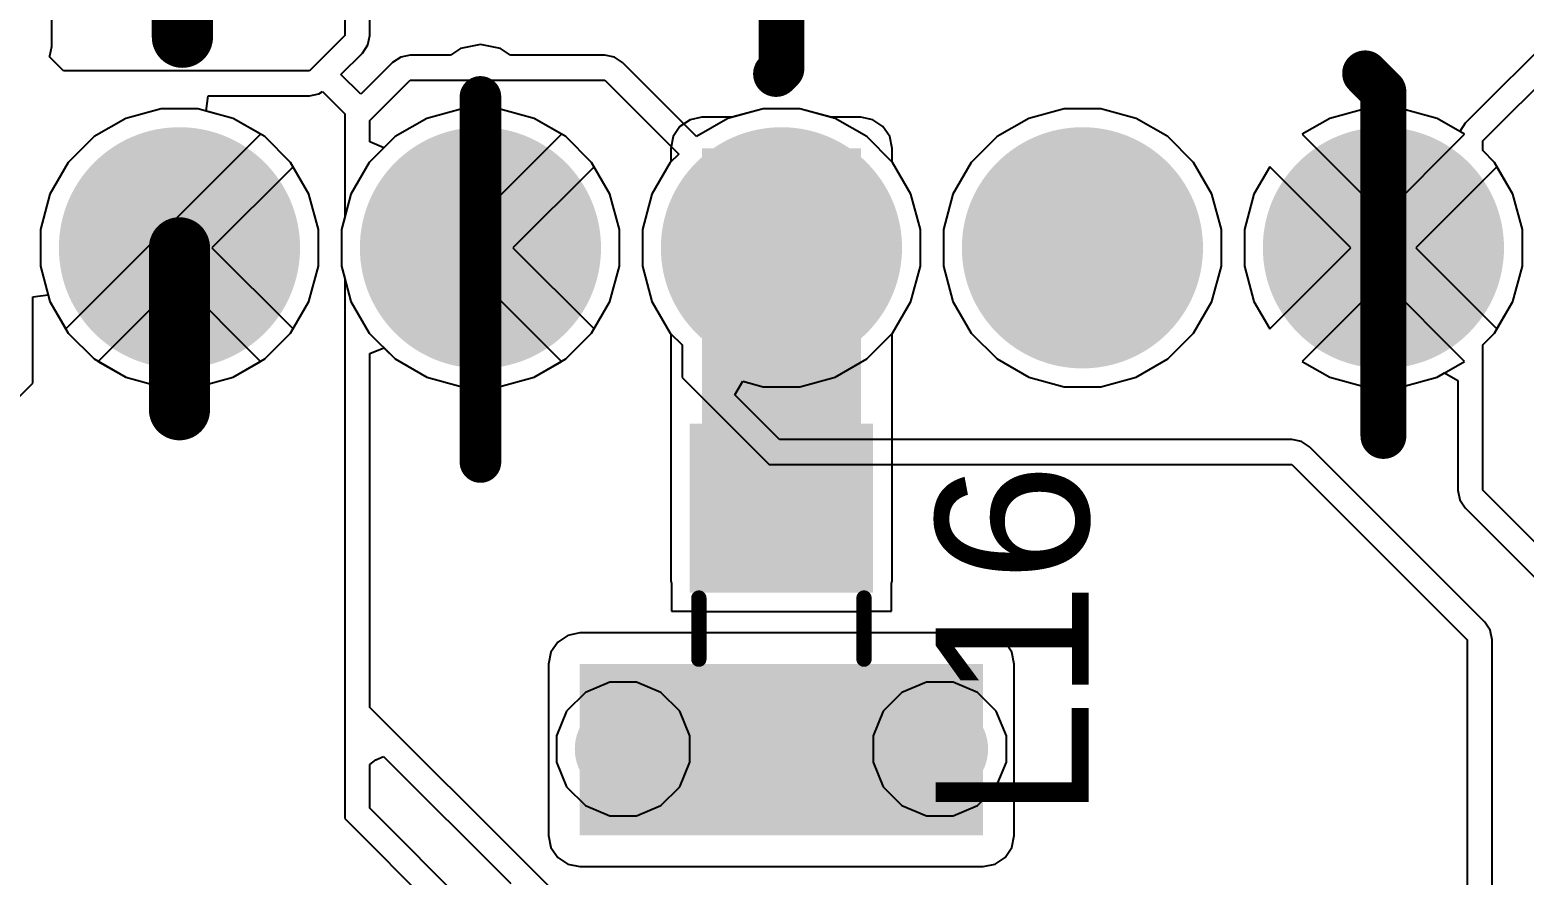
# Model space of a CAD drawing. Header units: millimetres. Extents: x 0 to 6.84, y 0 to 5.18.
# Drawn here: x 4.827 to 5.3156, y 4.098 to 4.3744 of the extents above; entities that cross this region are included whole.
import ezdxf

# ---------------------------------------------------------------- set-up
doc = ezdxf.new("R2010")
doc.units = ezdxf.units.MM
doc.header["$MEASUREMENT"] = 0
for name, color, linetype in [('BottomLayer', 5, 'Continuous'), ('BottomSolder', 6, 'Continuous'), ('MultiLayer', 9, 'Continuous'), ('PadHoleLayer', 156, 'Continuous'), ('TopLayer', 1, 'Continuous'), ('TopOverlay', 2, 'Continuous'), ('TopPaste', 8, 'Continuous'), ('TopSolder', 216, 'Continuous'), ('ViaHoleLayer', 16, 'Continuous')]:
    doc.layers.add(name, color=color, linetype=linetype)
doc.styles.add('Arial', font='', dxfattribs={"height": 0.2})
doc.styles.get('Arial').set_extended_font_data('Arial')

# ---------------------------------------------------------------- blocks, each defined once
blk = doc.blocks.new('I___0805_67')
at = {"layer": 'TopLayer'}
for points in [[(-0.06299205, 0.02598425), (-0.01574795, 0.02598425), (-0.01574795, -0.02598425), (-0.06299205, -0.02598425)], [(0.01574815, 0.02598425), (0.06299225, 0.02598425), (0.06299225, -0.02598425), (0.01574815, -0.02598425)]]:
    blk.add_hatch(color=1, dxfattribs=at).paths.add_polyline_path(points)
at = {"layer": 'TopPaste'}
for points in [[(-0.06299205, 0.02598425), (-0.01574795, 0.02598425), (-0.01574795, -0.02598425), (-0.06299205, -0.02598425)], [(0.01574815, 0.02598425), (0.06299225, 0.02598425), (0.06299225, -0.02598425), (0.01574815, -0.02598425)]]:
    blk.add_hatch(color=8, dxfattribs=at).paths.add_polyline_path(points)
at = {"layer": 'TopSolder'}
for points in [[(-0.06699205, 0.02998425), (-0.01174795, 0.02998425), (-0.01174795, -0.02998425), (-0.06699205, -0.02998425)], [(0.01174815, 0.02998425), (0.06699225, 0.02998425), (0.06699225, -0.02998425), (0.01174815, -0.02998425)]]:
    blk.add_hatch(color=216, dxfattribs=at).paths.add_polyline_path(points)
at = {"layer": 'TopOverlay', "const_width": 0.005}
for points in [[(-0.01, 0.027), (0.01, 0.027)], [(-0.01, -0.027), (0.01, -0.027)]]:
    blk.add_lwpolyline(points, dxfattribs=at)
at = {"layer": 'TopOverlay', "const_width": 0.0025}
for points in [[(-0.01125, 0.027, 1), (-0.00875, 0.027, 1)], [(0.00875, 0.027, 1), (0.01125, 0.027, 1)], [(-0.01125, -0.027, 1), (-0.00875, -0.027, 1)], [(0.00875, -0.027, 1), (0.01125, -0.027, 1)]]:
    blk.add_lwpolyline(points, format="xyb", close=True, dxfattribs=at)
blk = doc.blocks.new('MX23A18NF1_68')
at = {"layer": 'BottomLayer'}
h = blk.add_hatch(color=5, dxfattribs=at)
edge = h.paths.add_edge_path()
edge.add_arc((-0.8070866, 0.1771654), 0.035433, 0, 360)
h = blk.add_hatch(color=5, dxfattribs=at)
edge = h.paths.add_edge_path()
edge.add_arc((-0.7086614, 0.1771654), 0.035433, 0, 360)
h = blk.add_hatch(color=5, dxfattribs=at)
edge = h.paths.add_edge_path()
edge.add_arc((-0.6102362, 0.1771654), 0.035433, 0, 360)
h = blk.add_hatch(color=5, dxfattribs=at)
edge = h.paths.add_edge_path()
edge.add_arc((-0.511811, 0.1771654), 0.035433, 0, 360)
h = blk.add_hatch(color=5, dxfattribs=at)
edge = h.paths.add_edge_path()
edge.add_arc((-0.4133858, 0.1771654), 0.035433, 0, 360)
at = {"layer": 'BottomSolder'}
h = blk.add_hatch(color=6, dxfattribs=at)
edge = h.paths.add_edge_path()
edge.add_arc((-0.8070866, 0.1771654), 0.039433, 0, 360)
h = blk.add_hatch(color=6, dxfattribs=at)
edge = h.paths.add_edge_path()
edge.add_arc((-0.7086614, 0.1771654), 0.039433, 0, 360)
h = blk.add_hatch(color=6, dxfattribs=at)
edge = h.paths.add_edge_path()
edge.add_arc((-0.6102362, 0.1771654), 0.039433, 0, 360)
h = blk.add_hatch(color=6, dxfattribs=at)
edge = h.paths.add_edge_path()
edge.add_arc((-0.511811, 0.1771654), 0.039433, 0, 360)
h = blk.add_hatch(color=6, dxfattribs=at)
edge = h.paths.add_edge_path()
edge.add_arc((-0.4133858, 0.1771654), 0.039433, 0, 360)
at = {"layer": 'MultiLayer'}
h = blk.add_hatch(color=9, dxfattribs=at)
edge = h.paths.add_edge_path()
edge.add_arc((-0.8070866, 0.1771654), 0.035433, 0, 360)
h = blk.add_hatch(color=9, dxfattribs=at)
edge = h.paths.add_edge_path()
edge.add_arc((-0.7086614, 0.1771654), 0.035433, 0, 360)
h = blk.add_hatch(color=9, dxfattribs=at)
edge = h.paths.add_edge_path()
edge.add_arc((-0.6102362, 0.1771654), 0.035433, 0, 360)
h = blk.add_hatch(color=9, dxfattribs=at)
edge = h.paths.add_edge_path()
edge.add_arc((-0.511811, 0.1771654), 0.035433, 0, 360)
h = blk.add_hatch(color=9, dxfattribs=at)
edge = h.paths.add_edge_path()
edge.add_arc((-0.4133858, 0.1771654), 0.035433, 0, 360)
at = {"layer": 'PadHoleLayer'}
h = blk.add_hatch(color=156, dxfattribs=at)
edge = h.paths.add_edge_path()
edge.add_arc((-0.8070866, 0.1771654), 0.0216535, 0, 360)
h = blk.add_hatch(color=156, dxfattribs=at)
edge = h.paths.add_edge_path()
edge.add_arc((-0.7086614, 0.1771654), 0.0216535, 0, 360)
h = blk.add_hatch(color=156, dxfattribs=at)
edge = h.paths.add_edge_path()
edge.add_arc((-0.6102362, 0.1771654), 0.0216535, 0, 360)
h = blk.add_hatch(color=156, dxfattribs=at)
edge = h.paths.add_edge_path()
edge.add_arc((-0.511811, 0.1771654), 0.0216535, 0, 360)
h = blk.add_hatch(color=156, dxfattribs=at)
edge = h.paths.add_edge_path()
edge.add_arc((-0.4133858, 0.1771654), 0.0216535, 0, 360)
at = {"layer": 'TopLayer'}
h = blk.add_hatch(color=1, dxfattribs=at)
edge = h.paths.add_edge_path()
edge.add_arc((-0.8070866, 0.1771654), 0.035433, 0, 360)
h = blk.add_hatch(color=1, dxfattribs=at)
edge = h.paths.add_edge_path()
edge.add_arc((-0.7086614, 0.1771654), 0.035433, 0, 360)
h = blk.add_hatch(color=1, dxfattribs=at)
edge = h.paths.add_edge_path()
edge.add_arc((-0.6102362, 0.1771654), 0.035433, 0, 360)
h = blk.add_hatch(color=1, dxfattribs=at)
edge = h.paths.add_edge_path()
edge.add_arc((-0.511811, 0.1771654), 0.035433, 0, 360)
h = blk.add_hatch(color=1, dxfattribs=at)
edge = h.paths.add_edge_path()
edge.add_arc((-0.4133858, 0.1771654), 0.035433, 0, 360)
at = {"layer": 'TopSolder'}
h = blk.add_hatch(color=216, dxfattribs=at)
edge = h.paths.add_edge_path()
edge.add_arc((-0.8070866, 0.1771654), 0.039433, 0, 360)
h = blk.add_hatch(color=216, dxfattribs=at)
edge = h.paths.add_edge_path()
edge.add_arc((-0.7086614, 0.1771654), 0.039433, 0, 360)
h = blk.add_hatch(color=216, dxfattribs=at)
edge = h.paths.add_edge_path()
edge.add_arc((-0.6102362, 0.1771654), 0.039433, 0, 360)
h = blk.add_hatch(color=216, dxfattribs=at)
edge = h.paths.add_edge_path()
edge.add_arc((-0.511811, 0.1771654), 0.039433, 0, 360)
h = blk.add_hatch(color=216, dxfattribs=at)
edge = h.paths.add_edge_path()
edge.add_arc((-0.4133858, 0.1771654), 0.039433, 0, 360)

msp = doc.modelspace()

# ---------------------------------------------------------------- hatches: boundary and pattern name
at = {"layer": 'BottomLayer'}
h = msp.add_hatch(color=5, dxfattribs=at)
edge = h.paths.add_edge_path()
edge.add_arc((5.0210005, 4.1392603), 0.011811, 0, 360)
h = msp.add_hatch(color=5, dxfattribs=at)
edge = h.paths.add_edge_path()
edge.add_arc((5.1245281, 4.1392603), 0.011811, 0, 360)
at = {"layer": 'BottomSolder'}
h = msp.add_hatch(color=6, dxfattribs=at)
edge = h.paths.add_edge_path()
edge.add_arc((5.0210005, 4.1392603), 0.015811, 0, 360)
h = msp.add_hatch(color=6, dxfattribs=at)
edge = h.paths.add_edge_path()
edge.add_arc((5.1245281, 4.1392603), 0.015811, 0, 360)
at = {"layer": 'TopLayer'}
for points in [[(5.04678, 4.1943784), (5.0987486, 4.1943784), (5.0987486, 4.3356304), (5.04678, 4.3356304)], [(5.0068194, 4.1110005), (5.1387092, 4.1110005), (5.1387092, 4.1670005), (5.0068194, 4.1670005)]]:
    msp.add_hatch(color=1, dxfattribs=at).paths.add_polyline_path(points)
h = msp.add_hatch(color=1, dxfattribs=at)
edge = h.paths.add_edge_path()
edge.add_arc((5.0210005, 4.1392603), 0.011811, 0, 360)
h = msp.add_hatch(color=1, dxfattribs=at)
edge = h.paths.add_edge_path()
edge.add_arc((5.1245281, 4.1392603), 0.011811, 0, 360)
at = {"layer": 'TopSolder'}
h = msp.add_hatch(color=216, dxfattribs=at)
edge = h.paths.add_edge_path()
edge.add_arc((5.0210005, 4.1392603), 0.015811, 0, 360)
h = msp.add_hatch(color=216, dxfattribs=at)
edge = h.paths.add_edge_path()
edge.add_arc((5.1245281, 4.1392603), 0.015811, 0, 360)
at = {"layer": 'ViaHoleLayer'}
h = msp.add_hatch(color=16, dxfattribs=at)
edge = h.paths.add_edge_path()
edge.add_arc((5.0210005, 4.1392603), 0.0059055, 0, 360)
h = msp.add_hatch(color=16, dxfattribs=at)
edge = h.paths.add_edge_path()
edge.add_arc((5.1245281, 4.1392603), 0.0059055, 0, 360)

# ---------------------------------------------------------------- linework, layer by layer
at = {"layer": 'BottomLayer'}
for p, q in [((4.93, 4.4111965), (4.93, 4.3726058)), ((4.8341567, 4.3690005), (4.8341567, 4.3930608)), ((4.9381567, 4.3726063), (4.9381567, 4.386658)), ((5.3312321, 4.3787674), (5.2963273, 4.3438627)), ((4.8335358, 4.3658785), (4.8341568, 4.369)), ((4.8341568, 4.369), (4.8341567, 4.3690005)), ((4.93, 4.3726058), (4.9183942, 4.361)), ((4.9357677, 4.3668381), (4.9375358, 4.3694843)), ((4.9375358, 4.3694843), (4.9381568, 4.3726058)), ((4.9381568, 4.3726058), (4.9381567, 4.3726063)), ((4.9677837, 4.3683251), (4.9645384, 4.3661567)), ((4.9743387, 4.369629), (4.9677837, 4.3683251)), ((4.9808937, 4.3683251), (4.9743387, 4.369629)), ((4.984139, 4.3661567), (4.9808937, 4.3683251)), ((5.302095, 4.338095), (5.337, 4.373)), ((4.8333699, 4.3656301), (4.8335358, 4.3658785)), ((4.838, 4.361), (4.8333699, 4.3656301)), ((4.9287324, 4.3598028), (4.9357677, 4.3668381)), ((4.9456042, 4.3637674), (4.9351859, 4.3533492)), ((4.9456044, 4.3637677), (4.9456042, 4.3637674)), ((4.9482507, 4.3655358), (4.9456044, 4.3637677)), ((4.9513721, 4.3661568), (4.9482507, 4.3655358)), ((4.9513726, 4.3661567), (4.9513721, 4.3661568)), ((4.9645384, 4.3661567), (4.9513726, 4.3661567)), ((5.0149995, 4.3661567), (4.984139, 4.3661567)), ((5.015, 4.3661568), (5.0149995, 4.3661567)), ((5.0181215, 4.3655358), (5.015, 4.3661568)), ((5.0207677, 4.3637677), (5.0181215, 4.3655358)), ((5.0449484, 4.3395869), (5.0207677, 4.3637677)), ((4.9183942, 4.361), (4.838, 4.361)), ((4.9351859, 4.3533492), (4.9287324, 4.3598028)), ((4.9215156, 4.3534642), (4.9227266, 4.3542733)), ((4.9227266, 4.3542733), (4.9299998, 4.347)), ((4.9381565, 4.3447844), (4.9513721, 4.358)), ((4.9513721, 4.358), (5.015, 4.358)), ((5.015, 4.358), (5.0391811, 4.3338189)), ((4.8846563, 4.3478433), (4.8853146, 4.3528433)), ((4.8853146, 4.3528433), (4.9183942, 4.3528433)), ((4.9183942, 4.3528433), (4.9215156, 4.3534642)), ((4.8934504, 4.3454869), (4.8846563, 4.3478433)), ((4.9024493, 4.3402913), (4.8934504, 4.3454869)), ((4.9299998, 4.347), (4.9299998, 4.3132133)), ((4.9381565, 4.3377523), (4.9381565, 4.3447844)), ((4.9568026, 4.3454869), (4.9464426, 4.3395055)), ((4.9683577, 4.3485831), (4.9568026, 4.3454869)), ((4.9803205, 4.3485831), (4.9683577, 4.3485831)), ((4.9918756, 4.3454869), (4.9803205, 4.3485831)), ((5.000874, 4.3402916), (4.9918756, 4.3454869)), ((5.0552278, 4.3454869), (5.0449653, 4.3395618)), ((5.0667829, 4.3485831), (5.0552278, 4.3454869)), ((5.0787457, 4.3485831), (5.0667829, 4.3485831)), ((5.0903008, 4.3454869), (5.0787457, 4.3485831)), ((5.1006608, 4.3395055), (5.0903008, 4.3454869)), ((5.153653, 4.3454869), (5.143293, 4.3395055)), ((5.1652081, 4.3485831), (5.153653, 4.3454869)), ((5.1771709, 4.3485831), (5.1652081, 4.3485831)), ((5.188726, 4.3454869), (5.1771709, 4.3485831)), ((5.199086, 4.3395055), (5.188726, 4.3454869)), ((5.2520782, 4.3454869), (5.2430797, 4.3402916)), ((5.2636333, 4.3485831), (5.2520782, 4.3454869)), ((5.2755961, 4.3485831), (5.2636333, 4.3485831)), ((5.2871512, 4.3454869), (5.2755961, 4.3485831)), ((5.2945527, 4.3412136), (5.2871512, 4.3454869)), ((4.870611, 4.308453), (4.9024493, 4.3402913)), ((4.9464426, 4.3395055), (4.9427759, 4.3358388)), ((4.9690354, 4.308453), (5.000874, 4.3402916)), ((5.0449487, 4.3395867), (5.0449484, 4.3395869)), ((5.0449653, 4.3395618), (5.0449487, 4.3395867)), ((5.1091197, 4.3310466), (5.1006608, 4.3395055)), ((5.143293, 4.3395055), (5.1348341, 4.3310466)), ((5.2075449, 4.3310466), (5.199086, 4.3395055)), ((5.2430797, 4.3402916), (5.2749184, 4.308453)), ((5.2945592, 4.3412166), (5.2945527, 4.3412136)), ((5.2963273, 4.3438627), (5.2945592, 4.3412166)), ((4.9427759, 4.3358388), (4.9381565, 4.3377523)), ((5.302095, 4.3349217), (5.302095, 4.338095)), ((5.3059701, 4.3310466), (5.302095, 4.3349217)), ((4.9130557, 4.3296845), (4.8865209, 4.3031497)), ((4.9182507, 4.3206866), (4.9130557, 4.3296845)), ((5.0114806, 4.329685), (4.9849453, 4.3031497)), ((5.0166759, 4.3206866), (5.0114806, 4.329685)), ((5.0364089, 4.3310466), (5.0304275, 4.3206866)), ((5.0391811, 4.3338189), (5.0364089, 4.3310466)), ((5.1151011, 4.3206866), (5.1091197, 4.3310466)), ((5.1348341, 4.3310466), (5.1288527, 4.3206866)), ((5.2135263, 4.3206866), (5.2075449, 4.3310466)), ((5.2324731, 4.329685), (5.2272779, 4.3206866)), ((5.2590085, 4.3031497), (5.2324731, 4.329685)), ((5.3119515, 4.3206866), (5.3059701, 4.3310466)), ((4.9213469, 4.3091315), (4.9182507, 4.3206866)), ((5.0197721, 4.3091315), (5.0166759, 4.3206866)), ((5.0304275, 4.3206866), (5.0273313, 4.3091315)), ((5.1181973, 4.3091315), (5.1151011, 4.3206866)), ((5.1288527, 4.3206866), (5.1257565, 4.3091315)), ((5.2166225, 4.3091315), (5.2135263, 4.3206866)), ((5.2272779, 4.3206866), (5.2241817, 4.3091315)), ((5.3150477, 4.3091315), (5.3119515, 4.3206866)), ((4.9299998, 4.3132133), (4.9289061, 4.3091315)), ((4.8387727, 4.2766147), (4.870611, 4.308453)), ((4.9213469, 4.2971687), (4.9213469, 4.3091315)), ((4.9289061, 4.3091315), (4.9289061, 4.2971687)), ((4.9743387, 4.3031497), (4.9690354, 4.308453)), ((5.0197721, 4.2971687), (5.0197721, 4.3091315)), ((5.0273313, 4.3091315), (5.0273313, 4.2971687)), ((5.1181973, 4.2971687), (5.1181973, 4.3091315)), ((5.1257565, 4.3091315), (5.1257565, 4.2971687)), ((5.2166225, 4.2971687), (5.2166225, 4.3091315)), ((5.2241817, 4.3091315), (5.2241817, 4.2971687)), ((5.2749184, 4.308453), (5.2696151, 4.3031497)), ((5.3150477, 4.2971687), (5.3150477, 4.3091315)), ((4.8865209, 4.3031497), (4.9130554, 4.2766151)), ((4.9690354, 4.2978464), (4.9743387, 4.3031497)), ((4.9849453, 4.3031497), (5.0114803, 4.2766146)), ((5.2324735, 4.2766147), (5.2590085, 4.3031497)), ((5.2696151, 4.3031497), (5.2749184, 4.2978464)), ((4.9182507, 4.2856136), (4.9213469, 4.2971687)), ((4.9289061, 4.2971687), (4.9299998, 4.2930869)), ((5.0008735, 4.2660083), (4.9690354, 4.2978464)), ((5.0166759, 4.2856136), (5.0197721, 4.2971687)), ((5.0273313, 4.2971687), (5.0304275, 4.2856136)), ((5.1151011, 4.2856136), (5.1181973, 4.2971687)), ((5.1257565, 4.2971687), (5.1288527, 4.2856136)), ((5.2135263, 4.2856136), (5.2166225, 4.2971687)), ((5.2241817, 4.2971687), (5.2272779, 4.2856136)), ((5.2749184, 4.2978464), (5.2430803, 4.2660083)), ((5.3119515, 4.2856136), (5.3150477, 4.2971687)), ((4.8759143, 4.2925431), (4.8493795, 4.2660083)), ((4.9024488, 4.2660086), (4.8759143, 4.2925431)), ((4.9299998, 4.2930869), (4.9299999, 4.1349218)), ((4.828, 4.287109), (4.833, 4.2877673)), ((4.828, 4.2588982), (4.828, 4.287109)), ((4.833, 4.2877673), (4.8335771, 4.2856136)), ((4.8335771, 4.2856136), (4.8387727, 4.2766147)), ((4.9130554, 4.2766151), (4.9182507, 4.2856136)), ((5.0114803, 4.2766146), (5.0166759, 4.2856136)), ((5.0304275, 4.2856136), (5.0364089, 4.2752536)), ((5.1091197, 4.2752536), (5.1151011, 4.2856136)), ((5.1288527, 4.2856136), (5.1348341, 4.2752536)), ((5.2075449, 4.2752536), (5.2135263, 4.2856136)), ((5.2272779, 4.2856136), (5.2324735, 4.2766147)), ((5.3059701, 4.2752536), (5.3119515, 4.2856136)), ((5.0364089, 4.2752536), (5.040284, 4.2713785)), ((5.040284, 4.2713785), (5.040284, 4.2607159)), ((5.1006608, 4.2667947), (5.1091197, 4.2752536)), ((5.1348341, 4.2752536), (5.143293, 4.2667947)), ((5.199086, 4.2667947), (5.2075449, 4.2752536)), ((5.302095, 4.2713785), (5.3059701, 4.2752536)), ((5.302095, 4.2239049), (5.302095, 4.2713785)), ((4.8493795, 4.2660083), (4.8583774, 4.2608133)), ((4.8934504, 4.2608133), (4.9024488, 4.2660086)), ((4.9381565, 4.2685479), (4.942776, 4.2704613)), ((4.9381566, 4.1528434), (4.9381565, 4.2685479)), ((4.942776, 4.2704613), (4.9464426, 4.2667947)), ((4.9464426, 4.2667947), (4.9568026, 4.2608133)), ((4.9918756, 4.2608133), (5.0008735, 4.2660083)), ((5.0903008, 4.2608133), (5.1006608, 4.2667947)), ((5.143293, 4.2667947), (5.153653, 4.2608133)), ((5.188726, 4.2608133), (5.199086, 4.2667947)), ((5.2430803, 4.2660083), (5.2520782, 4.2608133)), ((4.8583774, 4.2608133), (4.8699325, 4.2577171)), ((4.8818953, 4.2577171), (4.8934504, 4.2608133)), ((4.9568026, 4.2608133), (4.9683577, 4.2577171)), ((4.9803205, 4.2577171), (4.9918756, 4.2608133)), ((5.0787457, 4.2577171), (5.0903008, 4.2608133)), ((5.153653, 4.2608133), (5.1652081, 4.2577171)), ((5.1771709, 4.2577171), (5.188726, 4.2608133)), ((5.2520782, 4.2608133), (5.2636333, 4.2577171)), ((5.2755961, 4.2577171), (5.2871512, 4.2608133)), ((5.2871512, 4.2608133), (5.2896081, 4.2622318)), ((5.2896081, 4.2622318), (5.2939383, 4.2597318)), ((4.7450084, 4.1759066), (4.828, 4.2588982)), ((4.8699325, 4.2577171), (4.8818953, 4.2577171)), ((4.9683577, 4.2577171), (4.9803205, 4.2577171)), ((5.040284, 4.2607159), (5.068716, 4.2322839)), ((5.0575099, 4.2550254), (5.0600981, 4.2595083)), ((5.0600981, 4.2595083), (5.0667829, 4.2577171)), ((5.0667829, 4.2577171), (5.0787457, 4.2577171)), ((5.1652081, 4.2577171), (5.1771709, 4.2577171)), ((5.2636333, 4.2577171), (5.2755961, 4.2577171)), ((5.2939383, 4.2597318), (5.2939383, 4.2239054)), ((5.0720946, 4.2404406), (5.0575099, 4.2550254)), ((5.2397155, 4.2404406), (5.0720946, 4.2404406)), ((5.239716, 4.2404407), (5.2397155, 4.2404406)), ((5.2428374, 4.2398197), (5.239716, 4.2404407)), ((5.2454837, 4.2380516), (5.2428374, 4.2398197)), ((5.3027674, 4.1807679), (5.2454837, 4.2380516)), ((5.068716, 4.2322839), (5.239716, 4.2322839)), ((5.239716, 4.2322839), (5.297, 4.175)), ((5.2939383, 4.2239054), (5.2939382, 4.2239049)), ((5.2939382, 4.2239049), (5.2945592, 4.2207835)), ((5.3516431, 4.1743568), (5.302095, 4.2239049)), ((5.2945592, 4.2207835), (5.2963273, 4.2181372)), ((5.2963273, 4.2181372), (5.3434864, 4.1709781)), ((5.3027677, 4.1807677), (5.3027674, 4.1807679)), ((5.3045358, 4.1781214), (5.3027677, 4.1807677)), ((5.3051567, 4.175), (5.3045358, 4.1781214)), ((5.297, 4.175), (5.297, 1.9949998)), ((5.3051567, 1.9950003), (5.3051567, 4.175)), ((5.016662, 4.1610713), (5.0086456, 4.1577508)), ((5.025339, 4.1610713), (5.016662, 4.1610713)), ((5.0333554, 4.1577508), (5.025339, 4.1610713)), ((5.1201896, 4.1610713), (5.1121732, 4.1577508)), ((5.1288666, 4.1610713), (5.1201896, 4.1610713)), ((5.136883, 4.1577508), (5.1288666, 4.1610713)), ((5.0086456, 4.1577508), (5.00251, 4.1516152)), ((5.039491, 4.1516152), (5.0333554, 4.1577508)), ((5.1121732, 4.1577508), (5.1060376, 4.1516152)), ((5.1430186, 4.1516152), (5.136883, 4.1577508)), ((4.99, 4.101), (4.9381566, 4.1528434)), ((5.00251, 4.1516152), (4.9991895, 4.1435988)), ((5.0428115, 4.1435988), (5.039491, 4.1516152)), ((5.1060376, 4.1516152), (5.1027171, 4.1435988)), ((5.1463391, 4.1435988), (5.1430186, 4.1516152)), ((4.9991895, 4.1435988), (4.9991895, 4.1349218)), ((5.0428115, 4.1349218), (5.0428115, 4.1435988)), ((5.1027171, 4.1435988), (5.1027171, 4.1349218)), ((5.1463391, 4.1349218), (5.1463391, 4.1435988)), ((4.9299999, 4.1349218), (4.9299998, 4.116491)), ((4.9381565, 4.1198697), (4.9381566, 4.134237)), ((4.9381566, 4.134237), (4.9401423, 4.1357442)), ((4.9401423, 4.1357442), (4.9426724, 4.1367923)), ((4.9426724, 4.1367923), (4.9842323, 4.0952323)), ((4.9991895, 4.1349218), (5.00251, 4.1269054)), ((5.039491, 4.1269054), (5.0428115, 4.1349218)), ((5.1027171, 4.1349218), (5.1060376, 4.1269054)), ((5.1430186, 4.1269054), (5.1463391, 4.1349218)), ((5.00251, 4.1269054), (5.0086456, 4.1207698)), ((5.0333554, 4.1207698), (5.039491, 4.1269054)), ((5.1060376, 4.1269054), (5.1121732, 4.1207698)), ((5.136883, 4.1207698), (5.1430186, 4.1269054)), ((5.1367672, 3.921259), (4.9381565, 4.1198697)), ((5.0086456, 4.1207698), (5.016662, 4.1174493)), ((5.025339, 4.1174493), (5.0333554, 4.1207698)), ((5.1121732, 4.1207698), (5.1201896, 4.1174493)), ((5.1288666, 4.1174493), (5.136883, 4.1207698)), ((4.9299998, 4.116491), (5.1309998, 3.9154911)), ((5.016662, 4.1174493), (5.025339, 4.1174493)), ((5.1201896, 4.1174493), (5.1288666, 4.1174493)), ((5.159, 3.932), (4.99, 4.101))]:
    msp.add_line(p, q, dxfattribs=at)
for points, const_width in [([(4.8768733, 4.372), (4.8768733, 4.5090406)], 0.02), ([(4.9743387, 4.3524999), (4.9743391, 4.3524995)], 0.0136), ([(4.9743391, 4.3031501), (4.9743391, 4.3524995)], 0.0136), ([(4.8759139, 4.2502039), (4.8759139, 4.3031501)], 0.02), ([(4.9743391, 4.2331023), (4.9743391, 4.3031501)], 0.0136), ([(4.9743387, 4.2331019), (4.9743391, 4.2331023)], 0.0136)]:
    msp.add_lwpolyline(points, dxfattribs=dict(at, const_width=const_width))
for points, const_width in [([(4.8718733, 4.372, 1), (4.8818733, 4.372, 1)], 0.01), ([(4.9709387, 4.3524999, 1), (4.9777387, 4.3524999, 1)], 0.0068), ([(4.9709391, 4.3524995, 1), (4.9777391, 4.3524995, 1)], 0.0068), ([(4.9709391, 4.3524995, 1), (4.9777391, 4.3524995, 1)], 0.0068), ([(4.8709139, 4.3031501, 1), (4.8809139, 4.3031501, 1)], 0.01), ([(4.9709391, 4.3031501, 1), (4.9777391, 4.3031501, 1)], 0.0068), ([(4.9709391, 4.3031501, 1), (4.9777391, 4.3031501, 1)], 0.0068), ([(4.8709139, 4.2502039, 1), (4.8809139, 4.2502039, 1)], 0.01), ([(4.9709387, 4.2331019, 1), (4.9777387, 4.2331019, 1)], 0.0068), ([(4.9709391, 4.2331023, 1), (4.9777391, 4.2331023, 1)], 0.0068), ([(4.9709391, 4.2331023, 1), (4.9777391, 4.2331023, 1)], 0.0068)]:
    msp.add_lwpolyline(points, format="xyb", close=True, dxfattribs=dict(at, const_width=const_width))
at = {"layer": 'TopLayer'}
for p, q in [((4.8583774, 4.3454869), (4.8480174, 4.3395055)), ((4.8699325, 4.3485831), (4.8583774, 4.3454869)), ((4.8818953, 4.3485831), (4.8699325, 4.3485831)), ((4.8934504, 4.3454869), (4.8818953, 4.3485831)), ((4.9038104, 4.3395055), (4.8934504, 4.3454869)), ((4.9568026, 4.3454869), (4.9464426, 4.3395055)), ((4.9683577, 4.3485831), (4.9568026, 4.3454869)), ((4.9803205, 4.3485831), (4.9683577, 4.3485831)), ((4.9918756, 4.3454869), (4.9803205, 4.3485831)), ((5.0022356, 4.3395055), (4.9918756, 4.3454869)), ((5.0428782, 4.3450502), (5.0395704, 4.34284)), ((5.04678, 4.3458263), (5.0428782, 4.3450502)), ((5.0564944, 4.3458263), (5.04678, 4.3458263)), ((5.0667829, 4.3485831), (5.0564944, 4.3458263)), ((5.0787457, 4.3485831), (5.0667829, 4.3485831)), ((5.0890342, 4.3458263), (5.0787457, 4.3485831)), ((5.0987486, 4.3458263), (5.0890342, 4.3458263)), ((5.1026504, 4.3450502), (5.0987486, 4.3458263)), ((5.1059582, 4.34284), (5.1026504, 4.3450502)), ((5.153653, 4.3454869), (5.143293, 4.3395055)), ((5.1652081, 4.3485831), (5.153653, 4.3454869)), ((5.1771709, 4.3485831), (5.1652081, 4.3485831)), ((5.188726, 4.3454869), (5.1771709, 4.3485831)), ((5.199086, 4.3395055), (5.188726, 4.3454869)), ((5.2520782, 4.3454869), (5.2430797, 4.3402916)), ((5.2636333, 4.3485831), (5.2520782, 4.3454869)), ((5.2755961, 4.3485831), (5.2636333, 4.3485831)), ((5.2871512, 4.3454869), (5.2755961, 4.3485831)), ((5.2961501, 4.3402913), (5.2871512, 4.3454869)), ((4.8480174, 4.3395055), (4.8395585, 4.3310466)), ((4.9122693, 4.3310466), (4.9038104, 4.3395055)), ((4.9464426, 4.3395055), (4.9379837, 4.3310466)), ((5.0106945, 4.3310466), (5.0022356, 4.3395055)), ((5.0373602, 4.3395322), (5.0365841, 4.3356304)), ((5.0395704, 4.34284), (5.0373602, 4.3395322)), ((5.1081684, 4.3395322), (5.1059582, 4.34284)), ((5.1089445, 4.3356304), (5.1081684, 4.3395322)), ((5.143293, 4.3395055), (5.1348341, 4.3310466)), ((5.2075449, 4.3310466), (5.199086, 4.3395055)), ((5.2430797, 4.3402916), (5.2696151, 4.3137563)), ((5.2696151, 4.3137563), (5.2961501, 4.3402913)), ((5.0365841, 4.3356304), (5.0365841, 4.3312218)), ((5.1089445, 4.3312218), (5.1089445, 4.3356304)), ((4.8395585, 4.3310466), (4.8335771, 4.3206866)), ((4.9182507, 4.3206866), (4.9122693, 4.3310466)), ((4.9379837, 4.3310466), (4.9320023, 4.3206866)), ((5.0166759, 4.3206866), (5.0106945, 4.3310466)), ((5.0364089, 4.3310466), (5.0304275, 4.3206866)), ((5.0365841, 4.3312218), (5.0364089, 4.3310466)), ((5.1091197, 4.3310466), (5.1089445, 4.3312218)), ((5.1151011, 4.3206866), (5.1091197, 4.3310466)), ((5.1348341, 4.3310466), (5.1288527, 4.3206866)), ((5.2135263, 4.3206866), (5.2075449, 4.3310466)), ((5.2324731, 4.329685), (5.2272779, 4.3206866)), ((5.2590085, 4.3031497), (5.2324731, 4.329685)), ((5.3067565, 4.3296845), (5.2802217, 4.3031497)), ((5.3119515, 4.3206866), (5.3067565, 4.3296845)), ((4.8335771, 4.3206866), (4.8304809, 4.3091315)), ((4.9213469, 4.3091315), (4.9182507, 4.3206866)), ((4.9320023, 4.3206866), (4.9289061, 4.3091315)), ((5.0197721, 4.3091315), (5.0166759, 4.3206866)), ((5.0304275, 4.3206866), (5.0273313, 4.3091315)), ((5.1181973, 4.3091315), (5.1151011, 4.3206866)), ((5.1288527, 4.3206866), (5.1257565, 4.3091315)), ((5.2166225, 4.3091315), (5.2135263, 4.3206866)), ((5.2272779, 4.3206866), (5.2241817, 4.3091315)), ((5.3150477, 4.3091315), (5.3119515, 4.3206866)), ((4.8304809, 4.3091315), (4.8304809, 4.2971687)), ((4.9213469, 4.2971687), (4.9213469, 4.3091315)), ((4.9289061, 4.3091315), (4.9289061, 4.2971687)), ((5.0197721, 4.2971687), (5.0197721, 4.3091315)), ((5.0273313, 4.3091315), (5.0273313, 4.2971687)), ((5.1181973, 4.2971687), (5.1181973, 4.3091315)), ((5.1257565, 4.3091315), (5.1257565, 4.2971687)), ((5.2166225, 4.2971687), (5.2166225, 4.3091315)), ((5.2241817, 4.3091315), (5.2241817, 4.2971687)), ((5.3150477, 4.2971687), (5.3150477, 4.3091315)), ((5.2324735, 4.2766147), (5.2590085, 4.3031497)), ((5.2802217, 4.3031497), (5.3067562, 4.2766151)), ((4.8304809, 4.2971687), (4.8335771, 4.2856136)), ((4.9182507, 4.2856136), (4.9213469, 4.2971687)), ((4.9289061, 4.2971687), (4.9320023, 4.2856136)), ((5.0166759, 4.2856136), (5.0197721, 4.2971687)), ((5.0273313, 4.2971687), (5.0304275, 4.2856136)), ((5.1151011, 4.2856136), (5.1181973, 4.2971687)), ((5.1257565, 4.2971687), (5.1288527, 4.2856136)), ((5.2135263, 4.2856136), (5.2166225, 4.2971687)), ((5.2241817, 4.2971687), (5.2272779, 4.2856136)), ((5.3119515, 4.2856136), (5.3150477, 4.2971687)), ((5.2696151, 4.2925431), (5.2430803, 4.2660083)), ((5.2961496, 4.2660086), (5.2696151, 4.2925431)), ((4.8335771, 4.2856136), (4.8395585, 4.2752536)), ((4.9122693, 4.2752536), (4.9182507, 4.2856136)), ((4.9320023, 4.2856136), (4.9379837, 4.2752536)), ((5.0106945, 4.2752536), (5.0166759, 4.2856136)), ((5.0304275, 4.2856136), (5.0364089, 4.2752536)), ((5.1091197, 4.2752536), (5.1151011, 4.2856136)), ((5.1288527, 4.2856136), (5.1348341, 4.2752536)), ((5.2075449, 4.2752536), (5.2135263, 4.2856136)), ((5.2272779, 4.2856136), (5.2324735, 4.2766147)), ((5.3067562, 4.2766151), (5.3119515, 4.2856136)), ((4.8395585, 4.2752536), (4.8480174, 4.2667947)), ((4.9038104, 4.2667947), (4.9122693, 4.2752536)), ((4.9379837, 4.2752536), (4.9464426, 4.2667947)), ((5.0022356, 4.2667947), (5.0106945, 4.2752536)), ((5.0364089, 4.2752536), (5.0365841, 4.2750784)), ((5.0365841, 4.2750784), (5.0365841, 4.1943784)), ((5.1089445, 4.2750784), (5.1091197, 4.2752536)), ((5.1089445, 4.1943784), (5.1089445, 4.2750784)), ((5.1348341, 4.2752536), (5.143293, 4.2667947)), ((5.199086, 4.2667947), (5.2075449, 4.2752536)), ((4.8480174, 4.2667947), (4.8583774, 4.2608133)), ((4.8934504, 4.2608133), (4.9038104, 4.2667947)), ((4.9464426, 4.2667947), (4.9568026, 4.2608133)), ((4.9918756, 4.2608133), (5.0022356, 4.2667947)), ((5.143293, 4.2667947), (5.153653, 4.2608133)), ((5.188726, 4.2608133), (5.199086, 4.2667947)), ((5.2430803, 4.2660083), (5.2520782, 4.2608133)), ((5.2871512, 4.2608133), (5.2961496, 4.2660086)), ((4.8583774, 4.2608133), (4.8699325, 4.2577171)), ((4.8818953, 4.2577171), (4.8934504, 4.2608133)), ((4.9568026, 4.2608133), (4.9683577, 4.2577171)), ((4.9803205, 4.2577171), (4.9918756, 4.2608133)), ((5.153653, 4.2608133), (5.1652081, 4.2577171)), ((5.1771709, 4.2577171), (5.188726, 4.2608133)), ((5.2520782, 4.2608133), (5.2636333, 4.2577171)), ((5.2755961, 4.2577171), (5.2871512, 4.2608133)), ((4.8699325, 4.2577171), (4.8818953, 4.2577171)), ((4.9683577, 4.2577171), (4.9803205, 4.2577171)), ((5.1652081, 4.2577171), (5.1771709, 4.2577171)), ((5.2636333, 4.2577171), (5.2755961, 4.2577171)), ((5.0365841, 4.1943784), (5.0367801, 4.193393)), ((5.0367801, 4.193393), (5.0367801, 4.1843785)), ((5.1087485, 4.193393), (5.1089445, 4.1943784)), ((5.1087485, 4.1843785), (5.1087485, 4.193393)), ((5.0367801, 4.1843785), (5.0457946, 4.1843785)), ((5.0457946, 4.1843785), (5.04678, 4.1841825)), ((5.04678, 4.1841825), (5.0987486, 4.1841825)), ((5.0987486, 4.1841825), (5.099734, 4.1843785)), ((5.099734, 4.1843785), (5.1087485, 4.1843785)), ((4.9996098, 4.1742101), (4.9973996, 4.1709023)), ((5.0029176, 4.1764203), (4.9996098, 4.1742101)), ((5.0068194, 4.1771964), (5.0029176, 4.1764203)), ((5.1387092, 4.1771964), (5.0068194, 4.1771964)), ((5.142611, 4.1764203), (5.1387092, 4.1771964)), ((5.1459188, 4.1742101), (5.142611, 4.1764203)), ((5.148129, 4.1709023), (5.1459188, 4.1742101)), ((4.9973996, 4.1709023), (4.9966235, 4.1670005)), ((5.1489051, 4.1670005), (5.148129, 4.1709023)), ((4.9966235, 4.1670005), (4.9966235, 4.1110005)), ((5.1489051, 4.1110005), (5.1489051, 4.1670005)), ((4.9966235, 4.1110005), (4.9973996, 4.1070987)), ((5.148129, 4.1070987), (5.1489051, 4.1110005)), ((4.9973996, 4.1070987), (4.9996098, 4.1037909)), ((5.1459188, 4.1037909), (5.148129, 4.1070987)), ((4.9996098, 4.1037909), (5.0029176, 4.1015807)), ((5.0029176, 4.1015807), (5.0068194, 4.1008046)), ((5.0068194, 4.1008046), (5.1387092, 4.1008046)), ((5.1387092, 4.1008046), (5.142611, 4.1015807)), ((5.142611, 4.1015807), (5.1459188, 4.1037909))]:
    msp.add_line(p, q, dxfattribs=at)
at = {"layer": 'TopLayer', "const_width": 0.015}
for points in [[(5.0727643, 4.3617643), (5.0727643, 4.4212604)], [(5.071, 4.36), (5.0727643, 4.3617643)], [(5.2636333, 4.3601968), (5.2696147, 4.3542154)], [(5.2696147, 4.3031501), (5.2696147, 4.3542154)], [(5.2696147, 4.2416226), (5.2696147, 4.3031501)]]:
    msp.add_lwpolyline(points, dxfattribs=at)
at = {"layer": 'TopLayer', "const_width": 0.0075}
for points in [[(5.0690143, 4.3617643, 1), (5.0765143, 4.3617643, 1)], [(5.0690143, 4.3617643, 1), (5.0765143, 4.3617643, 1)], [(5.06725, 4.36, 1), (5.07475, 4.36, 1)], [(5.2598833, 4.3601968, 1), (5.2673833, 4.3601968, 1)], [(5.2658647, 4.3542154, 1), (5.2733647, 4.3542154, 1)], [(5.2658647, 4.3542154, 1), (5.2733647, 4.3542154, 1)], [(5.2658647, 4.3031501, 1), (5.2733647, 4.3031501, 1)], [(5.2658647, 4.3031501, 1), (5.2733647, 4.3031501, 1)], [(5.2658647, 4.2416226, 1), (5.2733647, 4.2416226, 1)]]:
    msp.add_lwpolyline(points, format="xyb", close=True, dxfattribs=at)

# ---------------------------------------------------------------- block references
for name, p, rotation in [('MX23A18NF1_68', (4.4625281, 4.4803155), 180), ('I___0805_67', (5.0727643, 4.1786303), 90)]:
    msp.add_blockref(name, p, dxfattribs=dict(rotation=rotation))

# ---------------------------------------------------------------- texts
at = {"layer": 'TopOverlay', "style": 'Arial'}
msp.add_text('L16', height=0.05, rotation=90, dxfattribs=at).set_placement((5.1732143, 4.1161504))

doc.saveas('drawing.dxf')
